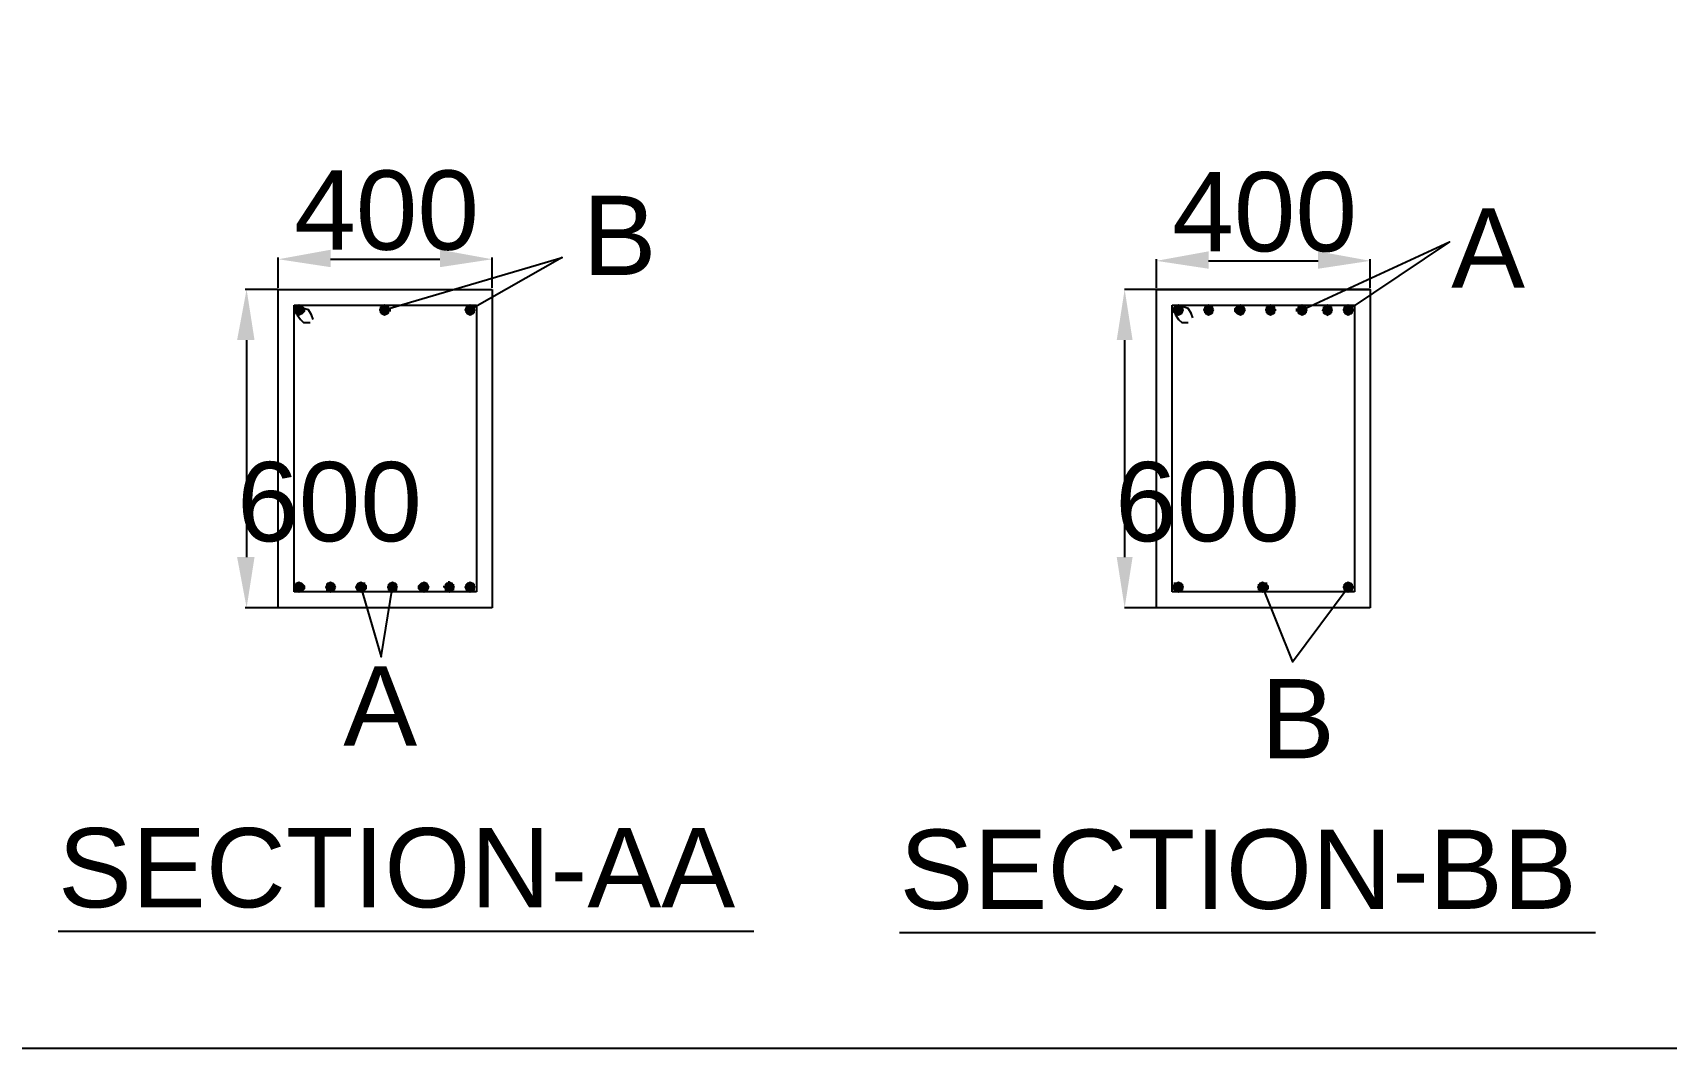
# Model space of a CAD drawing. Header units: metres. Extents: x 2042 to 16147, y 2604 to 5965.
# Drawn here: x 3234 to 5400, y 2604 to 3951 of the extents above; entities that cross this region are included whole.
import ezdxf

# ---------------------------------------------------------------- set-up
doc = ezdxf.new("R2010")
doc.units = ezdxf.units.M
doc.styles.add('Annotative', font='arial.ttf')

msp = doc.modelspace()

# ---------------------------------------------------------------- hatches: boundary and pattern name
for points in [[(3629.206, 3662.895), (3629.206, 3639.789), (3559.887, 3650.292)], [(3774.146, 3662.895), (3774.146, 3639.789), (3843.465, 3650.292)], [(4792.924, 3660.795), (4792.924, 3637.688), (4723.605, 3648.191)], [(4937.864, 3660.795), (4937.864, 3637.688), (5007.183, 3648.191)], [(3505.272, 3543.163), (3528.379, 3543.163), (3517.876, 3610.381)], [(4671.091, 3543.163), (4692.097, 3543.163), (4681.594, 3610.381)], [(3582.994, 3587.274), (3595.597, 3585.174), (3580.893, 3585.174)], [(3582.994, 3587.274), (3595.597, 3585.174), (3580.893, 3585.174)], [(3582.994, 3587.274), (3595.597, 3585.174), (3580.893, 3585.174)], [(3580.893, 3585.174), (3595.597, 3583.074), (3580.893, 3583.074)], [(3580.893, 3585.174), (3595.597, 3585.174), (3595.597, 3583.074)], [(3580.893, 3585.174), (3595.597, 3583.074), (3580.893, 3583.074)], [(3580.893, 3585.174), (3595.597, 3585.174), (3595.597, 3583.074)], [(3580.893, 3585.174), (3595.597, 3583.074), (3580.893, 3583.074)], [(3580.893, 3585.174), (3595.597, 3585.174), (3595.597, 3583.074)], [(3580.893, 3583.074), (3595.597, 3580.973), (3580.893, 3580.973)], [(3580.893, 3583.074), (3595.597, 3583.074), (3595.597, 3580.973)], [(3580.893, 3583.074), (3595.597, 3580.973), (3580.893, 3580.973)], [(3580.893, 3583.074), (3595.597, 3583.074), (3595.597, 3580.973)], [(3580.893, 3583.074), (3595.597, 3580.973), (3580.893, 3580.973)], [(3580.893, 3583.074), (3595.597, 3583.074), (3595.597, 3580.973)], [(3580.893, 3580.973), (3593.496, 3578.872), (3582.994, 3578.872)], [(3580.893, 3580.973), (3595.597, 3580.973), (3593.496, 3578.872)], [(3580.893, 3580.973), (3593.496, 3578.872), (3582.994, 3578.872)], [(3580.893, 3580.973), (3595.597, 3580.973), (3593.496, 3578.872)], [(3580.893, 3580.973), (3593.496, 3578.872), (3582.994, 3578.872)], [(3580.893, 3580.973), (3595.597, 3580.973), (3593.496, 3578.872)], [(3582.994, 3589.375), (3593.496, 3587.274), (3582.994, 3587.274)], [(3582.994, 3589.375), (3591.396, 3589.375), (3593.496, 3587.274)], [(3582.994, 3589.375), (3593.496, 3587.274), (3582.994, 3587.274)], [(3582.994, 3589.375), (3591.396, 3589.375), (3593.496, 3587.274)], [(3582.994, 3589.375), (3593.496, 3587.274), (3582.994, 3587.274)], [(3582.994, 3589.375), (3591.396, 3589.375), (3593.496, 3587.274)], [(3582.994, 3587.274), (3593.496, 3587.274), (3595.597, 3585.174)], [(3582.994, 3587.274), (3593.496, 3587.274), (3595.597, 3585.174)], [(3582.994, 3587.274), (3593.496, 3587.274), (3595.597, 3585.174)], [(3582.994, 3578.872), (3591.396, 3576.772), (3582.994, 3576.772)], [(3582.994, 3578.872), (3593.496, 3578.872), (3591.396, 3576.772)], [(3582.994, 3578.872), (3591.396, 3576.772), (3582.994, 3576.772)], [(3582.994, 3578.872), (3593.496, 3578.872), (3591.396, 3576.772)], [(3582.994, 3578.872), (3591.396, 3576.772), (3582.994, 3576.772)], [(3582.994, 3578.872), (3593.496, 3578.872), (3591.396, 3576.772)], [(3694.324, 3587.274), (3706.927, 3585.174), (3694.324, 3585.174)], [(3694.324, 3587.274), (3706.927, 3587.274), (3706.927, 3585.174)], [(3694.324, 3585.174), (3709.028, 3583.074), (3694.324, 3583.074)], [(3694.324, 3585.174), (3709.028, 3585.174), (3709.028, 3583.074)], [(3694.324, 3583.074), (3709.028, 3580.973), (3694.324, 3580.973)], [(3694.324, 3583.074), (3709.028, 3583.074), (3709.028, 3580.973)], [(3694.324, 3580.973), (3706.927, 3578.872), (3694.324, 3578.872)], [(3694.324, 3580.973), (3706.927, 3580.973), (3706.927, 3578.872)], [(3696.425, 3589.375), (3706.927, 3587.274), (3696.425, 3587.274)], [(3696.425, 3589.375), (3704.827, 3589.375), (3706.927, 3587.274)], [(3696.425, 3578.872), (3704.827, 3576.772), (3696.425, 3576.772)], [(3696.425, 3578.872), (3706.927, 3578.872), (3704.827, 3576.772)], [(3807.755, 3587.274), (3820.358, 3585.174), (3807.755, 3585.174)], [(3807.755, 3587.274), (3820.358, 3587.274), (3820.358, 3585.174)], [(3807.755, 3585.174), (3820.358, 3583.074), (3807.755, 3583.074)], [(3807.755, 3585.174), (3820.358, 3585.174), (3820.358, 3583.074)], [(3807.755, 3583.074), (3820.358, 3580.973), (3807.755, 3580.973)], [(3807.755, 3583.074), (3820.358, 3583.074), (3820.358, 3580.973)], [(3807.755, 3580.973), (3820.358, 3578.872), (3807.755, 3578.872)], [(3807.755, 3580.973), (3820.358, 3580.973), (3820.358, 3578.872)], [(3809.856, 3589.375), (3820.358, 3587.274), (3809.856, 3587.274)], [(3809.856, 3589.375), (3818.258, 3589.375), (3820.358, 3587.274)], [(3809.856, 3578.872), (3818.258, 3576.772), (3809.856, 3576.772)], [(3809.856, 3578.872), (3820.358, 3578.872), (3818.258, 3576.772)], [(4746.712, 3587.274), (4759.315, 3585.174), (4744.611, 3585.174)], [(4746.712, 3587.274), (4759.315, 3585.174), (4744.611, 3585.174)], [(4744.611, 3585.174), (4759.315, 3583.074), (4744.611, 3583.074)], [(4744.611, 3585.174), (4759.315, 3585.174), (4759.315, 3583.074)], [(4744.611, 3585.174), (4759.315, 3583.074), (4744.611, 3583.074)], [(4744.611, 3585.174), (4759.315, 3585.174), (4759.315, 3583.074)], [(4744.611, 3583.074), (4759.315, 3580.973), (4744.611, 3580.973)], [(4744.611, 3583.074), (4759.315, 3583.074), (4759.315, 3580.973)], [(4744.611, 3583.074), (4759.315, 3580.973), (4744.611, 3580.973)], [(4744.611, 3583.074), (4759.315, 3583.074), (4759.315, 3580.973)], [(4744.611, 3580.973), (4757.215, 3578.872), (4746.712, 3578.872)], [(4744.611, 3580.973), (4759.315, 3580.973), (4757.215, 3578.872)], [(4744.611, 3580.973), (4757.215, 3578.872), (4746.712, 3578.872)], [(4744.611, 3580.973), (4759.315, 3580.973), (4757.215, 3578.872)], [(4748.812, 3589.375), (4757.215, 3587.274), (4746.712, 3587.274)], [(4748.812, 3589.375), (4757.215, 3587.274), (4746.712, 3587.274)], [(4746.712, 3587.274), (4757.215, 3587.274), (4759.315, 3585.174)], [(4746.712, 3587.274), (4757.215, 3587.274), (4759.315, 3585.174)], [(4746.712, 3578.872), (4757.215, 3576.772), (4748.812, 3576.772)], [(4746.712, 3578.872), (4757.215, 3578.872), (4757.215, 3576.772)], [(4746.712, 3578.872), (4757.215, 3576.772), (4748.812, 3576.772)], [(4746.712, 3578.872), (4757.215, 3578.872), (4757.215, 3576.772)], [(4748.812, 3589.375), (4757.215, 3589.375), (4757.215, 3587.274)], [(4748.812, 3589.375), (4757.215, 3589.375), (4757.215, 3587.274)], [(4786.622, 3587.274), (4799.226, 3585.174), (4786.622, 3585.174)], [(4786.622, 3587.274), (4799.226, 3587.274), (4799.226, 3585.174)], [(4786.622, 3587.274), (4799.226, 3585.174), (4786.622, 3585.174)], [(4786.622, 3587.274), (4799.226, 3587.274), (4799.226, 3585.174)], [(4786.622, 3585.174), (4799.226, 3583.074), (4786.622, 3583.074)], [(4786.622, 3585.174), (4799.226, 3585.174), (4799.226, 3583.074)], [(4786.622, 3585.174), (4799.226, 3583.074), (4786.622, 3583.074)], [(4786.622, 3585.174), (4799.226, 3585.174), (4799.226, 3583.074)], [(4786.622, 3583.074), (4799.226, 3580.973), (4786.622, 3580.973)], [(4786.622, 3583.074), (4799.226, 3583.074), (4799.226, 3580.973)], [(4786.622, 3583.074), (4799.226, 3580.973), (4786.622, 3580.973)], [(4786.622, 3583.074), (4799.226, 3583.074), (4799.226, 3580.973)], [(4786.622, 3580.973), (4799.226, 3578.872), (4786.622, 3578.872)], [(4786.622, 3580.973), (4799.226, 3580.973), (4799.226, 3578.872)], [(4786.622, 3580.973), (4799.226, 3578.872), (4786.622, 3578.872)], [(4786.622, 3580.973), (4799.226, 3580.973), (4799.226, 3578.872)], [(4788.723, 3589.375), (4799.226, 3587.274), (4788.723, 3587.274)], [(4788.723, 3589.375), (4797.125, 3589.375), (4799.226, 3587.274)], [(4788.723, 3589.375), (4799.226, 3587.274), (4788.723, 3587.274)], [(4788.723, 3589.375), (4797.125, 3589.375), (4799.226, 3587.274)], [(4788.723, 3578.872), (4797.125, 3576.772), (4788.723, 3576.772)], [(4788.723, 3578.872), (4799.226, 3578.872), (4797.125, 3576.772)], [(4788.723, 3578.872), (4797.125, 3576.772), (4788.723, 3576.772)], [(4788.723, 3578.872), (4799.226, 3578.872), (4797.125, 3576.772)], [(4828.634, 3587.274), (4841.237, 3585.174), (4826.533, 3585.174)], [(4828.634, 3587.274), (4841.237, 3585.174), (4826.533, 3585.174)], [(4826.533, 3585.174), (4841.237, 3583.074), (4826.533, 3583.074)], [(4826.533, 3585.174), (4841.237, 3585.174), (4841.237, 3583.074)], [(4826.533, 3585.174), (4841.237, 3583.074), (4826.533, 3583.074)], [(4826.533, 3585.174), (4841.237, 3585.174), (4841.237, 3583.074)], [(4826.533, 3583.074), (4841.237, 3580.973), (4826.533, 3580.973)], [(4826.533, 3583.074), (4841.237, 3583.074), (4841.237, 3580.973)], [(4826.533, 3583.074), (4841.237, 3580.973), (4826.533, 3580.973)], [(4826.533, 3583.074), (4841.237, 3583.074), (4841.237, 3580.973)], [(4826.533, 3580.973), (4839.137, 3578.872), (4828.634, 3578.872)], [(4826.533, 3580.973), (4841.237, 3580.973), (4839.137, 3578.872)], [(4826.533, 3580.973), (4839.137, 3578.872), (4828.634, 3578.872)], [(4826.533, 3580.973), (4841.237, 3580.973), (4839.137, 3578.872)], [(4830.735, 3589.375), (4839.137, 3587.274), (4828.634, 3587.274)], [(4830.735, 3589.375), (4839.137, 3587.274), (4828.634, 3587.274)], [(4828.634, 3587.274), (4839.137, 3587.274), (4841.237, 3585.174)], [(4828.634, 3587.274), (4839.137, 3587.274), (4841.237, 3585.174)], [(4828.634, 3578.872), (4839.137, 3576.772), (4830.735, 3576.772)], [(4828.634, 3578.872), (4839.137, 3578.872), (4839.137, 3576.772)], [(4828.634, 3578.872), (4839.137, 3576.772), (4830.735, 3576.772)], [(4828.634, 3578.872), (4839.137, 3578.872), (4839.137, 3576.772)], [(4830.735, 3589.375), (4839.137, 3589.375), (4839.137, 3587.274)], [(4830.735, 3589.375), (4839.137, 3589.375), (4839.137, 3587.274)], [(4868.545, 3587.274), (4881.148, 3585.174), (4868.545, 3585.174)], [(4868.545, 3587.274), (4881.148, 3587.274), (4881.148, 3585.174)], [(4868.545, 3587.274), (4881.148, 3585.174), (4868.545, 3585.174)], [(4868.545, 3587.274), (4881.148, 3587.274), (4881.148, 3585.174)], [(4868.545, 3585.174), (4883.249, 3583.074), (4868.545, 3583.074)], [(4868.545, 3585.174), (4881.148, 3585.174), (4883.249, 3583.074)], [(4868.545, 3585.174), (4883.249, 3583.074), (4868.545, 3583.074)], [(4868.545, 3585.174), (4881.148, 3585.174), (4883.249, 3583.074)], [(4868.545, 3583.074), (4881.148, 3580.973), (4868.545, 3580.973)], [(4868.545, 3583.074), (4883.249, 3583.074), (4881.148, 3580.973)], [(4868.545, 3583.074), (4881.148, 3580.973), (4868.545, 3580.973)], [(4868.545, 3583.074), (4883.249, 3583.074), (4881.148, 3580.973)], [(4868.545, 3580.973), (4881.148, 3578.872), (4868.545, 3578.872)], [(4868.545, 3580.973), (4881.148, 3580.973), (4881.148, 3578.872)], [(4868.545, 3580.973), (4881.148, 3578.872), (4868.545, 3578.872)], [(4868.545, 3580.973), (4881.148, 3580.973), (4881.148, 3578.872)], [(4870.646, 3589.375), (4881.148, 3587.274), (4870.646, 3587.274)], [(4870.646, 3589.375), (4879.048, 3589.375), (4881.148, 3587.274)], [(4870.646, 3589.375), (4881.148, 3587.274), (4870.646, 3587.274)], [(4870.646, 3589.375), (4879.048, 3589.375), (4881.148, 3587.274)], [(4870.646, 3578.872), (4879.048, 3576.772), (4870.646, 3576.772)], [(4870.646, 3578.872), (4881.148, 3578.872), (4879.048, 3576.772)], [(4870.646, 3578.872), (4879.048, 3576.772), (4870.646, 3576.772)], [(4870.646, 3578.872), (4881.148, 3578.872), (4879.048, 3576.772)], [(4908.456, 3585.174), (4923.16, 3583.074), (4908.456, 3583.074)], [(4908.456, 3585.174), (4923.16, 3585.174), (4923.16, 3583.074)], [(4908.456, 3585.174), (4923.16, 3583.074), (4908.456, 3583.074)], [(4908.456, 3585.174), (4923.16, 3585.174), (4923.16, 3583.074)], [(4908.456, 3583.074), (4923.16, 3580.973), (4908.456, 3580.973)], [(4908.456, 3583.074), (4923.16, 3583.074), (4923.16, 3580.973)], [(4908.456, 3583.074), (4923.16, 3580.973), (4908.456, 3580.973)], [(4908.456, 3583.074), (4923.16, 3583.074), (4923.16, 3580.973)], [(4912.657, 3589.375), (4921.059, 3587.274), (4910.556, 3587.274)], [(4912.657, 3589.375), (4921.059, 3587.274), (4910.556, 3587.274)], [(4910.556, 3587.274), (4923.16, 3585.174), (4910.556, 3585.174)], [(4910.556, 3587.274), (4923.16, 3587.274), (4923.16, 3585.174)], [(4910.556, 3587.274), (4923.16, 3585.174), (4910.556, 3585.174)], [(4910.556, 3587.274), (4923.16, 3587.274), (4923.16, 3585.174)], [(4910.556, 3580.973), (4923.16, 3578.872), (4910.556, 3578.872)], [(4910.556, 3580.973), (4923.16, 3580.973), (4923.16, 3578.872)], [(4910.556, 3580.973), (4923.16, 3578.872), (4910.556, 3578.872)], [(4910.556, 3580.973), (4923.16, 3580.973), (4923.16, 3578.872)], [(4910.556, 3578.872), (4921.059, 3576.772), (4912.657, 3576.772)], [(4910.556, 3578.872), (4921.059, 3578.872), (4921.059, 3576.772)], [(4910.556, 3578.872), (4921.059, 3576.772), (4912.657, 3576.772)], [(4910.556, 3578.872), (4921.059, 3578.872), (4921.059, 3576.772)], [(4912.657, 3589.375), (4921.059, 3589.375), (4921.059, 3587.274)], [(4912.657, 3589.375), (4921.059, 3589.375), (4921.059, 3587.274)], [(4942.065, 3583.074), (4956.769, 3580.973), (4944.165, 3580.973)], [(4942.065, 3583.074), (4956.769, 3583.074), (4956.769, 3580.973)], [(4942.065, 3583.074), (4956.769, 3580.973), (4944.165, 3580.973)], [(4942.065, 3583.074), (4956.769, 3583.074), (4956.769, 3580.973)], [(4944.165, 3587.274), (4956.769, 3585.174), (4944.165, 3585.174)], [(4944.165, 3587.274), (4956.769, 3587.274), (4956.769, 3585.174)], [(4944.165, 3587.274), (4956.769, 3585.174), (4944.165, 3585.174)], [(4944.165, 3587.274), (4956.769, 3587.274), (4956.769, 3585.174)], [(4944.165, 3585.174), (4956.769, 3583.074), (4944.165, 3583.074)], [(4944.165, 3585.174), (4956.769, 3585.174), (4956.769, 3583.074)], [(4944.165, 3585.174), (4956.769, 3583.074), (4944.165, 3583.074)], [(4944.165, 3585.174), (4956.769, 3585.174), (4956.769, 3583.074)], [(4944.165, 3580.973), (4956.769, 3578.872), (4944.165, 3578.872)], [(4944.165, 3580.973), (4956.769, 3580.973), (4956.769, 3578.872)], [(4944.165, 3580.973), (4956.769, 3578.872), (4944.165, 3578.872)], [(4944.165, 3580.973), (4956.769, 3580.973), (4956.769, 3578.872)], [(4944.165, 3578.872), (4954.668, 3576.772), (4946.266, 3576.772)], [(4944.165, 3578.872), (4954.668, 3578.872), (4954.668, 3576.772)], [(4944.165, 3578.872), (4954.668, 3576.772), (4946.266, 3576.772)], [(4944.165, 3578.872), (4954.668, 3578.872), (4954.668, 3576.772)], [(4946.266, 3589.375), (4954.668, 3587.274), (4946.266, 3587.274)], [(4946.266, 3589.375), (4952.568, 3589.375), (4954.668, 3587.274)], [(4946.266, 3589.375), (4954.668, 3587.274), (4946.266, 3587.274)], [(4946.266, 3589.375), (4952.568, 3589.375), (4954.668, 3587.274)], [(4948.367, 3576.772), (4952.568, 3576.772), (4950.467, 3574.671)], [(4948.367, 3576.772), (4952.568, 3576.772), (4950.467, 3574.671)], [(4971.473, 3587.274), (4984.077, 3585.174), (4971.473, 3585.174)], [(4971.473, 3587.274), (4984.077, 3587.274), (4984.077, 3585.174)], [(4971.473, 3587.274), (4984.077, 3585.174), (4971.473, 3585.174)], [(4971.473, 3587.274), (4984.077, 3587.274), (4984.077, 3585.174)], [(4971.473, 3585.174), (4986.177, 3583.074), (4971.473, 3583.074)], [(4971.473, 3585.174), (4986.177, 3585.174), (4986.177, 3583.074)], [(4971.473, 3585.174), (4986.177, 3583.074), (4971.473, 3583.074)], [(4971.473, 3585.174), (4986.177, 3585.174), (4986.177, 3583.074)], [(4971.473, 3583.074), (4986.177, 3580.973), (4971.473, 3580.973)], [(4971.473, 3583.074), (4986.177, 3583.074), (4986.177, 3580.973)], [(4971.473, 3583.074), (4986.177, 3580.973), (4971.473, 3580.973)], [(4971.473, 3583.074), (4986.177, 3583.074), (4986.177, 3580.973)], [(4971.473, 3580.973), (4984.077, 3578.872), (4971.473, 3578.872)], [(4971.473, 3580.973), (4984.077, 3580.973), (4984.077, 3578.872)], [(4971.473, 3580.973), (4984.077, 3578.872), (4971.473, 3578.872)], [(4971.473, 3580.973), (4984.077, 3580.973), (4984.077, 3578.872)], [(4973.574, 3589.375), (4984.077, 3587.274), (4973.574, 3587.274)], [(4973.574, 3589.375), (4981.976, 3589.375), (4984.077, 3587.274)], [(4973.574, 3589.375), (4984.077, 3587.274), (4973.574, 3587.274)], [(4973.574, 3589.375), (4981.976, 3589.375), (4984.077, 3587.274)], [(4973.574, 3578.872), (4981.976, 3576.772), (4973.574, 3576.772)], [(4973.574, 3578.872), (4984.077, 3578.872), (4981.976, 3576.772)], [(4973.574, 3578.872), (4981.976, 3576.772), (4973.574, 3576.772)], [(4973.574, 3578.872), (4984.077, 3578.872), (4981.976, 3576.772)], [(3505.272, 3255.384), (3528.379, 3255.384), (3517.876, 3188.165)], [(4671.091, 3255.384), (4692.097, 3255.384), (4681.594, 3188.165)], [(3582.994, 3219.674), (3595.597, 3217.573), (3580.893, 3217.573)], [(3580.893, 3217.573), (3595.597, 3215.473), (3580.893, 3215.473)], [(3580.893, 3217.573), (3595.597, 3217.573), (3595.597, 3215.473)], [(3580.893, 3215.473), (3595.597, 3213.372), (3580.893, 3213.372)], [(3580.893, 3215.473), (3595.597, 3215.473), (3595.597, 3213.372)], [(3580.893, 3213.372), (3593.496, 3211.272), (3582.994, 3211.272)], [(3580.893, 3213.372), (3595.597, 3213.372), (3593.496, 3211.272)], [(3582.994, 3221.775), (3593.496, 3219.674), (3582.994, 3219.674)], [(3582.994, 3221.775), (3591.396, 3221.775), (3593.496, 3219.674)], [(3582.994, 3219.674), (3593.496, 3219.674), (3595.597, 3217.573)], [(3582.994, 3211.272), (3591.396, 3209.171), (3582.994, 3209.171)], [(3582.994, 3211.272), (3593.496, 3211.272), (3591.396, 3209.171)], [(3625.005, 3221.775), (3633.407, 3219.674), (3622.904, 3219.674)], [(3622.904, 3219.674), (3635.508, 3217.573), (3622.904, 3217.573)], [(3622.904, 3219.674), (3635.508, 3219.674), (3635.508, 3217.573)], [(3622.904, 3217.573), (3635.508, 3215.473), (3622.904, 3215.473)], [(3622.904, 3217.573), (3635.508, 3217.573), (3635.508, 3215.473)], [(3622.904, 3215.473), (3635.508, 3213.372), (3622.904, 3213.372)], [(3622.904, 3215.473), (3635.508, 3215.473), (3635.508, 3213.372)], [(3622.904, 3213.372), (3635.508, 3211.272), (3622.904, 3211.272)], [(3622.904, 3213.372), (3635.508, 3213.372), (3635.508, 3211.272)], [(3622.904, 3211.272), (3633.407, 3209.171), (3625.005, 3209.171)], [(3622.904, 3211.272), (3633.407, 3211.272), (3633.407, 3209.171)], [(3625.005, 3221.775), (3633.407, 3221.775), (3633.407, 3219.674)], [(3664.916, 3219.674), (3677.519, 3217.573), (3662.815, 3217.573)], [(3662.815, 3217.573), (3677.519, 3215.473), (3662.815, 3215.473)], [(3662.815, 3217.573), (3677.519, 3217.573), (3677.519, 3215.473)], [(3662.815, 3215.473), (3677.519, 3213.372), (3662.815, 3213.372)], [(3662.815, 3215.473), (3677.519, 3215.473), (3677.519, 3213.372)], [(3662.815, 3213.372), (3675.419, 3211.272), (3664.916, 3211.272)], [(3662.815, 3213.372), (3677.519, 3213.372), (3675.419, 3211.272)], [(3664.916, 3221.775), (3675.419, 3219.674), (3664.916, 3219.674)], [(3664.916, 3221.775), (3675.419, 3221.775), (3675.419, 3219.674)], [(3664.916, 3219.674), (3675.419, 3219.674), (3677.519, 3217.573)], [(3664.916, 3211.272), (3675.419, 3209.171), (3664.916, 3209.171)], [(3664.916, 3211.272), (3675.419, 3211.272), (3675.419, 3209.171)], [(3704.827, 3219.674), (3717.43, 3217.573), (3704.827, 3217.573)], [(3704.827, 3219.674), (3717.43, 3219.674), (3717.43, 3217.573)], [(3704.827, 3217.573), (3717.43, 3215.473), (3704.827, 3215.473)], [(3704.827, 3217.573), (3717.43, 3217.573), (3717.43, 3215.473)], [(3704.827, 3215.473), (3717.43, 3213.372), (3704.827, 3213.372)], [(3704.827, 3215.473), (3717.43, 3215.473), (3717.43, 3213.372)], [(3704.827, 3213.372), (3717.43, 3211.272), (3704.827, 3211.272)], [(3704.827, 3213.372), (3717.43, 3213.372), (3717.43, 3211.272)], [(3706.927, 3221.775), (3717.43, 3219.674), (3706.927, 3219.674)], [(3706.927, 3221.775), (3715.33, 3221.775), (3717.43, 3219.674)], [(3706.927, 3211.272), (3715.33, 3209.171), (3706.927, 3209.171)], [(3706.927, 3211.272), (3717.43, 3211.272), (3715.33, 3209.171)], [(3746.838, 3219.674), (3759.442, 3217.573), (3744.738, 3217.573)], [(3744.738, 3217.573), (3759.442, 3215.473), (3744.738, 3215.473)], [(3744.738, 3217.573), (3759.442, 3217.573), (3759.442, 3215.473)], [(3744.738, 3215.473), (3759.442, 3213.372), (3744.738, 3213.372)], [(3744.738, 3215.473), (3759.442, 3215.473), (3759.442, 3213.372)], [(3744.738, 3213.372), (3757.341, 3211.272), (3746.838, 3211.272)], [(3744.738, 3213.372), (3759.442, 3213.372), (3757.341, 3211.272)], [(3748.939, 3221.775), (3757.341, 3219.674), (3746.838, 3219.674)], [(3746.838, 3219.674), (3757.341, 3219.674), (3759.442, 3217.573)], [(3746.838, 3211.272), (3757.341, 3209.171), (3748.939, 3209.171)], [(3746.838, 3211.272), (3757.341, 3211.272), (3757.341, 3209.171)], [(3748.939, 3221.775), (3757.341, 3221.775), (3757.341, 3219.674)], [(3778.347, 3217.573), (3793.051, 3215.473), (3778.347, 3215.473)], [(3778.347, 3217.573), (3793.051, 3217.573), (3793.051, 3215.473)], [(3778.347, 3215.473), (3793.051, 3213.372), (3780.447, 3213.372)], [(3778.347, 3215.473), (3793.051, 3215.473), (3793.051, 3213.372)], [(3782.548, 3221.775), (3790.95, 3219.674), (3780.447, 3219.674)], [(3780.447, 3219.674), (3793.051, 3217.573), (3780.447, 3217.573)], [(3780.447, 3219.674), (3793.051, 3219.674), (3793.051, 3217.573)], [(3780.447, 3213.372), (3793.051, 3211.272), (3780.447, 3211.272)], [(3780.447, 3213.372), (3793.051, 3213.372), (3793.051, 3211.272)], [(3780.447, 3211.272), (3790.95, 3209.171), (3782.548, 3209.171)], [(3780.447, 3211.272), (3790.95, 3211.272), (3790.95, 3209.171)], [(3782.548, 3221.775), (3790.95, 3221.775), (3790.95, 3219.674)], [(3784.649, 3223.875), (3788.85, 3221.775), (3784.649, 3221.775)], [(3784.649, 3223.875), (3786.749, 3223.875), (3788.85, 3221.775)], [(3807.755, 3219.674), (3820.358, 3217.573), (3807.755, 3217.573)], [(3807.755, 3219.674), (3820.358, 3219.674), (3820.358, 3217.573)], [(3807.755, 3217.573), (3820.358, 3215.473), (3807.755, 3215.473)], [(3807.755, 3217.573), (3820.358, 3217.573), (3820.358, 3215.473)], [(3807.755, 3215.473), (3820.358, 3213.372), (3807.755, 3213.372)], [(3807.755, 3215.473), (3820.358, 3215.473), (3820.358, 3213.372)], [(3807.755, 3213.372), (3820.358, 3211.272), (3807.755, 3211.272)], [(3807.755, 3213.372), (3820.358, 3213.372), (3820.358, 3211.272)], [(3809.856, 3221.775), (3820.358, 3219.674), (3809.856, 3219.674)], [(3809.856, 3221.775), (3818.258, 3221.775), (3820.358, 3219.674)], [(3809.856, 3211.272), (3818.258, 3209.171), (3809.856, 3209.171)], [(3809.856, 3211.272), (3820.358, 3211.272), (3818.258, 3209.171)], [(4746.712, 3219.674), (4759.315, 3217.573), (4744.611, 3217.573)], [(4744.611, 3217.573), (4759.315, 3215.473), (4744.611, 3215.473)], [(4744.611, 3217.573), (4759.315, 3217.573), (4759.315, 3215.473)], [(4744.611, 3217.573), (4759.315, 3215.473), (4744.611, 3215.473)], [(4744.611, 3217.573), (4759.315, 3217.573), (4759.315, 3215.473)], [(4744.611, 3215.473), (4759.315, 3213.372), (4744.611, 3213.372)], [(4744.611, 3215.473), (4759.315, 3215.473), (4759.315, 3213.372)], [(4744.611, 3215.473), (4759.315, 3213.372), (4744.611, 3213.372)], [(4744.611, 3215.473), (4759.315, 3215.473), (4759.315, 3213.372)], [(4744.611, 3213.372), (4757.215, 3211.272), (4746.712, 3211.272)], [(4744.611, 3213.372), (4759.315, 3213.372), (4757.215, 3211.272)], [(4744.611, 3213.372), (4759.315, 3211.272), (4746.712, 3211.272)], [(4744.611, 3213.372), (4759.315, 3213.372), (4759.315, 3211.272)], [(4748.812, 3221.775), (4757.215, 3219.674), (4746.712, 3219.674)], [(4746.712, 3221.775), (4757.215, 3219.674), (4746.712, 3219.674)], [(4746.712, 3221.775), (4757.215, 3221.775), (4757.215, 3219.674)], [(4746.712, 3219.674), (4757.215, 3219.674), (4759.315, 3217.573)], [(4746.712, 3219.674), (4759.315, 3217.573), (4746.712, 3217.573)], [(4746.712, 3219.674), (4759.315, 3219.674), (4759.315, 3217.573)], [(4746.712, 3211.272), (4757.215, 3209.171), (4748.812, 3209.171)], [(4746.712, 3211.272), (4757.215, 3211.272), (4757.215, 3209.171)], [(4746.712, 3211.272), (4757.215, 3209.171), (4746.712, 3209.171)], [(4746.712, 3211.272), (4757.215, 3211.272), (4757.215, 3209.171)], [(4748.812, 3221.775), (4757.215, 3221.775), (4757.215, 3219.674)], [(4860.143, 3219.674), (4872.746, 3217.573), (4858.042, 3217.573)], [(4858.042, 3219.674), (4870.646, 3217.573), (4858.042, 3217.573)], [(4858.042, 3219.674), (4870.646, 3219.674), (4870.646, 3217.573)], [(4858.042, 3217.573), (4872.746, 3215.473), (4858.042, 3215.473)], [(4858.042, 3217.573), (4872.746, 3217.573), (4872.746, 3215.473)], [(4858.042, 3217.573), (4872.746, 3215.473), (4858.042, 3215.473)], [(4858.042, 3217.573), (4872.746, 3217.573), (4872.746, 3215.473)], [(4858.042, 3215.473), (4872.746, 3213.372), (4858.042, 3213.372)], [(4858.042, 3215.473), (4872.746, 3215.473), (4872.746, 3213.372)], [(4858.042, 3215.473), (4872.746, 3213.372), (4858.042, 3213.372)], [(4858.042, 3215.473), (4872.746, 3215.473), (4872.746, 3213.372)], [(4858.042, 3213.372), (4870.646, 3211.272), (4860.143, 3211.272)], [(4858.042, 3213.372), (4872.746, 3213.372), (4870.646, 3211.272)], [(4858.042, 3213.372), (4870.646, 3211.272), (4858.042, 3211.272)], [(4858.042, 3213.372), (4870.646, 3213.372), (4870.646, 3211.272)], [(4860.143, 3221.775), (4870.646, 3219.674), (4860.143, 3219.674)], [(4860.143, 3221.775), (4868.545, 3221.775), (4870.646, 3219.674)], [(4860.143, 3221.775), (4870.646, 3219.674), (4860.143, 3219.674)], [(4860.143, 3221.775), (4870.646, 3221.775), (4870.646, 3219.674)], [(4860.143, 3219.674), (4870.646, 3219.674), (4872.746, 3217.573)], [(4860.143, 3211.272), (4868.545, 3209.171), (4860.143, 3209.171)], [(4860.143, 3211.272), (4870.646, 3211.272), (4868.545, 3209.171)], [(4860.143, 3211.272), (4870.646, 3209.171), (4860.143, 3209.171)], [(4860.143, 3211.272), (4870.646, 3211.272), (4870.646, 3209.171)], [(4971.473, 3219.674), (4984.077, 3217.573), (4971.473, 3217.573)], [(4971.473, 3219.674), (4984.077, 3219.674), (4984.077, 3217.573)], [(4971.473, 3219.674), (4984.077, 3217.573), (4971.473, 3217.573)], [(4971.473, 3219.674), (4984.077, 3219.674), (4984.077, 3217.573)], [(4971.473, 3217.573), (4986.177, 3215.473), (4971.473, 3215.473)], [(4971.473, 3217.573), (4986.177, 3217.573), (4986.177, 3215.473)], [(4971.473, 3217.573), (4986.177, 3215.473), (4971.473, 3215.473)], [(4971.473, 3217.573), (4984.077, 3217.573), (4986.177, 3215.473)], [(4971.473, 3215.473), (4986.177, 3213.372), (4971.473, 3213.372)], [(4971.473, 3215.473), (4986.177, 3215.473), (4986.177, 3213.372)], [(4971.473, 3215.473), (4984.077, 3213.372), (4971.473, 3213.372)], [(4971.473, 3215.473), (4986.177, 3215.473), (4984.077, 3213.372)], [(4971.473, 3213.372), (4984.077, 3211.272), (4971.473, 3211.272)], [(4971.473, 3213.372), (4984.077, 3213.372), (4984.077, 3211.272)], [(4971.473, 3213.372), (4984.077, 3211.272), (4971.473, 3211.272)], [(4971.473, 3213.372), (4984.077, 3213.372), (4984.077, 3211.272)], [(4973.574, 3221.775), (4984.077, 3219.674), (4973.574, 3219.674)], [(4973.574, 3221.775), (4981.976, 3221.775), (4984.077, 3219.674)], [(4973.574, 3221.775), (4984.077, 3219.674), (4973.574, 3219.674)], [(4973.574, 3221.775), (4981.976, 3221.775), (4984.077, 3219.674)], [(4973.574, 3211.272), (4981.976, 3209.171), (4973.574, 3209.171)], [(4973.574, 3211.272), (4984.077, 3211.272), (4981.976, 3209.171)], [(4973.574, 3211.272), (4981.976, 3209.171), (4973.574, 3209.171)], [(4973.574, 3211.272), (4984.077, 3211.272), (4981.976, 3209.171)]]:
    msp.add_hatch(color=256).paths.add_polyline_path(points)

# ---------------------------------------------------------------- linework, layer by layer
for p, q in [((3559.887, 3612.481), (3559.887, 3652.392)), ((3629.206, 3650.292), (3774.146, 3650.292)), ((3843.465, 3612.481), (3843.465, 3652.392)), ((4723.605, 3612.481), (4723.605, 3650.292)), ((4792.924, 3648.191), (4937.864, 3648.191)), ((5007.183, 3612.481), (5007.183, 3650.292)), ((3559.887, 3610.381), (3515.775, 3610.381)), ((3559.887, 3610.381), (3843.465, 3610.381)), ((3559.887, 3188.165), (3559.887, 3610.381)), ((3843.465, 3610.381), (3843.465, 3188.165)), ((5007.183, 3610.381), (4681.594, 3610.381)), ((4723.605, 3188.165), (4723.605, 3610.381)), ((3580.893, 3589.375), (3822.459, 3589.375)), ((3580.893, 3209.171), (3580.893, 3589.375)), ((3822.459, 3589.375), (3822.459, 3209.171)), ((4744.611, 3209.171), (4744.611, 3589.375)), ((4744.611, 3589.375), (4986.177, 3589.375)), ((4986.177, 3589.375), (4986.177, 3209.171)), ((3517.876, 3543.163), (3517.876, 3255.384)), ((4681.594, 3543.163), (4681.594, 3255.384)), ((3822.459, 3209.171), (3580.893, 3209.171)), ((4986.177, 3209.171), (4744.611, 3209.171)), ((3559.887, 3188.165), (3515.775, 3188.165)), ((3843.465, 3188.165), (3559.887, 3188.165)), ((5007.183, 3188.165), (4681.594, 3188.165)), ((5007.183, 3188.165), (4723.605, 3188.165)), ((3267.907, 2759.648), (4190.059, 2759.648)), ((4383.312, 2757.548), (5305.464, 2757.548))]:
    msp.add_line(p, q)
for points in [[(2083.184, 5965.124), (16146.527, 5965.124), (16146.527, 2604.206), (2083.184, 2604.206)], [(3593.496, 3583.074), (3591.396, 3587.275), (3587.195, 3589.375), (3582.993, 3587.275), (3580.893, 3583.074), (3582.993, 3578.872), (3587.195, 3576.772), (3591.396, 3578.872)], [(3593.496, 3583.074), (3591.396, 3587.275), (3587.195, 3589.375), (3582.993, 3587.275), (3580.893, 3583.074), (3582.993, 3578.872), (3587.195, 3576.772), (3591.396, 3578.872)], [(3593.496, 3583.074), (3591.396, 3587.275), (3587.195, 3589.375), (3582.993, 3587.275), (3580.893, 3583.074), (3582.993, 3578.872), (3587.195, 3576.772), (3591.396, 3578.872)], [(3706.927, 3583.074), (3704.827, 3587.275), (3700.626, 3589.375), (3696.425, 3587.275), (3694.324, 3583.074), (3696.425, 3578.872), (3700.626, 3576.772), (3704.827, 3578.872)], [(3820.358, 3583.074), (3818.258, 3587.275), (3814.057, 3589.375), (3809.856, 3587.275), (3807.755, 3583.074), (3809.856, 3578.872), (3814.057, 3576.772), (3818.258, 3578.872)], [(4759.315, 3583.074), (4757.214, 3587.275), (4753.013, 3589.375), (4748.812, 3587.275), (4746.712, 3583.074), (4748.812, 3578.872), (4753.013, 3576.772), (4757.214, 3578.872)], [(4759.315, 3583.074), (4757.214, 3587.275), (4753.013, 3589.375), (4748.812, 3587.275), (4746.712, 3583.074), (4748.812, 3578.872), (4753.013, 3576.772), (4757.214, 3578.872)], [(4799.226, 3583.074), (4797.125, 3587.275), (4792.924, 3589.375), (4788.723, 3587.275), (4786.623, 3583.074), (4788.723, 3578.872), (4792.924, 3576.772), (4797.125, 3578.872)], [(4799.226, 3583.074), (4797.125, 3587.275), (4792.924, 3589.375), (4788.723, 3587.275), (4786.623, 3583.074), (4788.723, 3578.872), (4792.924, 3576.772), (4797.125, 3578.872)], [(4841.237, 3583.074), (4839.137, 3587.275), (4834.936, 3589.375), (4830.735, 3587.275), (4828.634, 3583.074), (4830.735, 3578.872), (4834.936, 3576.772), (4839.137, 3578.872)], [(4841.237, 3583.074), (4839.137, 3587.275), (4834.936, 3589.375), (4830.735, 3587.275), (4828.634, 3583.074), (4830.735, 3578.872), (4834.936, 3576.772), (4839.137, 3578.872)], [(4881.148, 3583.074), (4879.048, 3587.275), (4874.847, 3589.375), (4870.645, 3587.275), (4868.545, 3583.074), (4870.645, 3578.872), (4874.847, 3576.772), (4879.048, 3578.872)], [(4881.148, 3583.074), (4879.048, 3587.275), (4874.847, 3589.375), (4870.645, 3587.275), (4868.545, 3583.074), (4870.645, 3578.872), (4874.847, 3576.772), (4879.048, 3578.872)], [(4923.16, 3583.074), (4921.059, 3587.275), (4916.858, 3589.375), (4912.657, 3587.275), (4910.556, 3583.074), (4912.657, 3578.872), (4916.858, 3576.772), (4921.059, 3578.872)], [(4923.16, 3583.074), (4921.059, 3587.275), (4916.858, 3589.375), (4912.657, 3587.275), (4910.556, 3583.074), (4912.657, 3578.872), (4916.858, 3576.772), (4921.059, 3578.872)], [(4956.769, 3583.074), (4954.668, 3587.275), (4950.467, 3589.375), (4946.266, 3587.275), (4944.166, 3583.074), (4946.266, 3578.872), (4950.467, 3576.772), (4954.668, 3578.872)], [(4956.769, 3583.074), (4954.668, 3587.275), (4950.467, 3589.375), (4946.266, 3587.275), (4944.166, 3583.074), (4946.266, 3578.872), (4950.467, 3576.772), (4954.668, 3578.872)], [(4984.077, 3583.074), (4981.976, 3587.275), (4977.775, 3589.375), (4973.574, 3587.275), (4971.473, 3583.074), (4973.574, 3578.872), (4977.775, 3576.772), (4981.976, 3578.872)], [(4984.077, 3583.074), (4981.976, 3587.275), (4977.775, 3589.375), (4973.574, 3587.275), (4971.473, 3583.074), (4973.574, 3578.872), (4977.775, 3576.772), (4981.976, 3578.872)], [(3593.496, 3215.473), (3591.396, 3219.674), (3587.195, 3221.775), (3582.993, 3219.674), (3580.893, 3215.473), (3582.993, 3211.272), (3587.195, 3209.171), (3591.396, 3211.272)], [(3635.508, 3215.473), (3633.407, 3219.674), (3629.206, 3221.775), (3625.005, 3219.674), (3622.904, 3215.473), (3625.005, 3211.272), (3629.206, 3209.171), (3633.407, 3211.272)], [(3675.419, 3215.473), (3673.318, 3219.674), (3669.117, 3221.775), (3664.916, 3219.674), (3662.815, 3215.473), (3664.916, 3211.272), (3669.117, 3209.171), (3673.318, 3211.272)], [(3717.43, 3215.473), (3715.33, 3219.674), (3711.128, 3221.775), (3706.927, 3219.674), (3704.827, 3215.473), (3706.927, 3211.272), (3711.128, 3209.171), (3715.33, 3211.272)], [(3759.442, 3215.473), (3757.341, 3219.674), (3753.14, 3221.775), (3748.939, 3219.674), (3746.838, 3215.473), (3748.939, 3211.272), (3753.14, 3209.171), (3757.341, 3211.272)], [(3793.051, 3215.473), (3790.95, 3219.674), (3786.749, 3221.775), (3782.548, 3219.674), (3780.448, 3215.473), (3782.548, 3211.272), (3786.749, 3209.171), (3790.95, 3211.272)], [(3820.358, 3215.473), (3818.258, 3219.674), (3814.057, 3221.775), (3809.856, 3219.674), (3807.755, 3215.473), (3809.856, 3211.272), (3814.057, 3209.171), (3818.258, 3211.272)], [(4759.315, 3215.473), (4757.214, 3219.674), (4753.013, 3221.775), (4748.812, 3219.674), (4746.712, 3215.473), (4748.812, 3211.272), (4753.013, 3209.171), (4757.214, 3211.272)], [(4759.315, 3215.473), (4757.214, 3219.674), (4753.013, 3221.775), (4748.812, 3219.674), (4746.712, 3215.473), (4748.812, 3211.272), (4753.013, 3209.171), (4757.214, 3211.272)], [(4870.646, 3215.473), (4868.545, 3219.674), (4864.344, 3221.775), (4860.143, 3219.674), (4858.042, 3215.473), (4860.143, 3211.272), (4864.344, 3209.171), (4868.545, 3211.272)], [(4870.646, 3215.473), (4868.545, 3219.674), (4864.344, 3221.775), (4860.143, 3219.674), (4858.042, 3215.473), (4860.143, 3211.272), (4864.344, 3209.171), (4868.545, 3211.272)], [(4984.077, 3215.473), (4981.976, 3219.674), (4977.775, 3221.775), (4973.574, 3219.674), (4971.473, 3215.473), (4973.574, 3211.272), (4977.775, 3209.171), (4981.976, 3211.272)], [(4984.077, 3215.473), (4981.976, 3219.674), (4977.775, 3221.775), (4973.574, 3219.674), (4971.473, 3215.473), (4973.574, 3211.272), (4977.775, 3209.171), (4981.976, 3211.272)]]:
    msp.add_lwpolyline(points, close=True)
for points in [[(4916.858, 3583.074), (5112.211, 3673.398), (4977.775, 3583.074)], [(3700.626, 3583.074), (3935.89, 3652.392), (3814.057, 3583.074)], [(4723.605, 3610.381), (5007.183, 3610.381), (5007.183, 3188.165)], [(3582.994, 3583.074), (3585.094, 3576.772), (3589.295, 3570.47), (3593.496, 3566.269), (3601.899, 3566.269)], [(3606.1, 3570.47), (3603.999, 3576.772), (3599.798, 3583.074), (3593.496, 3585.174), (3587.195, 3587.274)], [(4746.712, 3583.074), (4748.812, 3576.772), (4753.013, 3570.47), (4757.215, 3566.269), (4765.617, 3566.269)], [(4771.918, 3572.57), (4769.818, 3578.872), (4765.617, 3585.174), (4759.315, 3587.274), (4753.013, 3589.375)], [(3669.117, 3215.473), (3696.425, 3123.048), (3711.129, 3215.473)], [(4864.344, 3215.473), (4904.255, 3116.746), (4977.775, 3215.473)]]:
    msp.add_lwpolyline(points)

# ---------------------------------------------------------------- texts
at = {"style": 'Annotative'}
for s, height, p in [('400', 105.1266, (3580.918, 3662.87)), ('400', 105.1266, (4744.625, 3660.776)), ('B', 105.127, (3963.164, 3629.326)), ('A', 105.127, (5114.346, 3612.486)), ('600', 105.1266, (3505.255, 3276.418)), ('600', 105.1266, (4668.962, 3276.418)), ('A', 105.127, (3646.022, 3005.445)), ('B', 105.127, (4862.234, 2988.622)), ('SECTION-AA', 105.1266, (3267.926, 2791.127)), ('SECTION-BB', 105.1266, (4383.279, 2789.088))]:
    msp.add_text(s, height=height, dxfattribs=at).set_placement(p)

doc.saveas('drawing.dxf')
